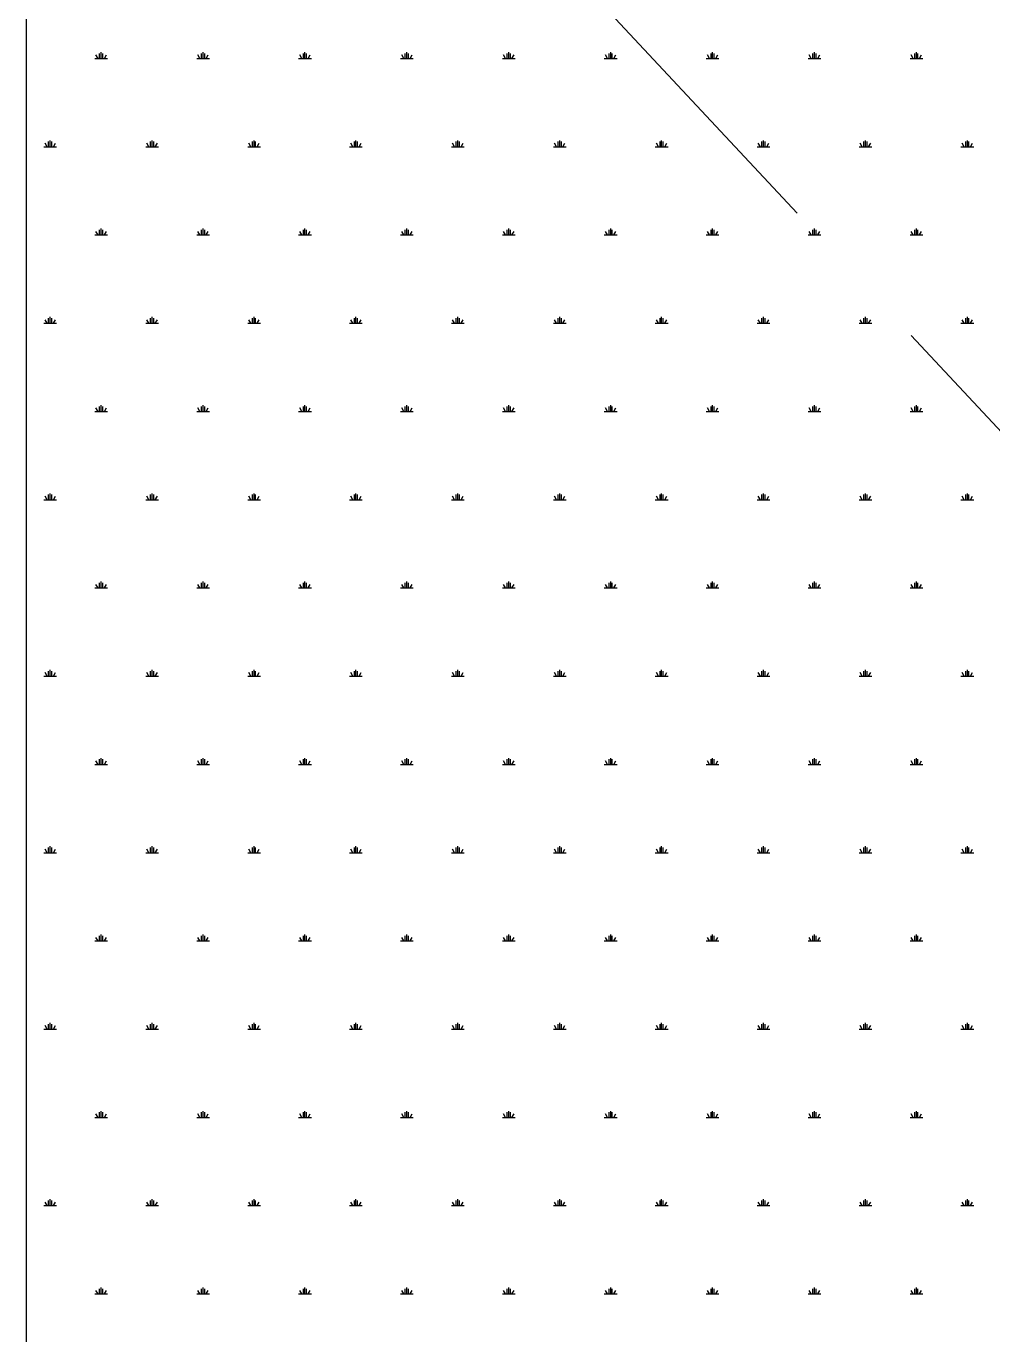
# Model space of a CAD drawing. Header units: millimetres. Extents: x 2999.9 to 3041.9, y 869.6 to 906.3.
# Drawn here: x 3003.819 to 3004.542, y 896.542 to 897.521 of the extents above; entities that cross this region are included whole.
import ezdxf

# ---------------------------------------------------------------- set-up
doc = ezdxf.new("R2010")
doc.units = ezdxf.units.MM
doc.linetypes.add('HIDDEN', pattern=[0.375, 0.25, -0.125])

msp = doc.modelspace()

# ---------------------------------------------------------------- linework, layer by layer
msp.add_line((3003.81921, 897.83752), (3003.81921, 894.83817))
at = {"color": 253, "linetype": 'HIDDEN', "lineweight": 0}
msp.add_line((3003.96921, 897.83752), (3006.76921, 894.83817), dxfattribs=at)
at = {"color": 76, "linetype": 'Continuous'}
for p, q in [((3003.87412, 897.49642), (3003.87412, 897.50023)), ((3003.87531, 897.49642), (3003.87531, 897.50119)), ((3003.8765, 897.49642), (3003.8765, 897.50023)), ((3003.95032, 897.49642), (3003.95032, 897.50023)), ((3003.95151, 897.49642), (3003.95151, 897.50119)), ((3003.9527, 897.49642), (3003.9527, 897.50023)), ((3004.02652, 897.49642), (3004.02652, 897.50023)), ((3004.02771, 897.49642), (3004.02771, 897.50119)), ((3004.0289, 897.49642), (3004.0289, 897.50023)), ((3004.10272, 897.49642), (3004.10272, 897.50023)), ((3004.10391, 897.49642), (3004.10391, 897.50119)), ((3004.1051, 897.49642), (3004.1051, 897.50023)), ((3004.17892, 897.49642), (3004.17892, 897.50023)), ((3004.18011, 897.49642), (3004.18011, 897.50119)), ((3004.1813, 897.49642), (3004.1813, 897.50023)), ((3004.25512, 897.49642), (3004.25512, 897.50023)), ((3004.25631, 897.49642), (3004.25631, 897.50119)), ((3004.2575, 897.49642), (3004.2575, 897.50023)), ((3004.33132, 897.49642), (3004.33132, 897.50023)), ((3004.33251, 897.49642), (3004.33251, 897.50119)), ((3004.3337, 897.49642), (3004.3337, 897.50023)), ((3004.40752, 897.49642), (3004.40752, 897.50023)), ((3004.40871, 897.49642), (3004.40871, 897.50119)), ((3004.4099, 897.49642), (3004.4099, 897.50023)), ((3004.48372, 897.49642), (3004.48372, 897.50023)), ((3004.48491, 897.49642), (3004.48491, 897.50119)), ((3004.4861, 897.49642), (3004.4861, 897.50023)), ((3003.87055, 897.49642), (3003.88007, 897.49642)), ((3003.87293, 897.49642), (3003.8714, 897.49906)), ((3003.87769, 897.49643), (3003.87922, 897.49907)), ((3003.94675, 897.49642), (3003.95627, 897.49642)), ((3003.94913, 897.49642), (3003.9476, 897.49906)), ((3003.95389, 897.49643), (3003.95542, 897.49907)), ((3004.02295, 897.49642), (3004.03247, 897.49642)), ((3004.02533, 897.49642), (3004.0238, 897.49906)), ((3004.03009, 897.49643), (3004.03162, 897.49907)), ((3004.09915, 897.49642), (3004.10867, 897.49642)), ((3004.10153, 897.49642), (3004.1, 897.49906)), ((3004.10629, 897.49643), (3004.10782, 897.49907)), ((3004.17535, 897.49642), (3004.18487, 897.49642)), ((3004.17773, 897.49642), (3004.1762, 897.49906)), ((3004.18249, 897.49643), (3004.18402, 897.49907)), ((3004.25155, 897.49642), (3004.26107, 897.49642)), ((3004.25393, 897.49642), (3004.2524, 897.49906)), ((3004.25869, 897.49643), (3004.26022, 897.49907)), ((3004.32775, 897.49642), (3004.33727, 897.49642)), ((3004.33013, 897.49642), (3004.3286, 897.49906)), ((3004.33489, 897.49643), (3004.33642, 897.49907)), ((3004.40395, 897.49642), (3004.41347, 897.49642)), ((3004.40633, 897.49642), (3004.4048, 897.49906)), ((3004.41109, 897.49643), (3004.41262, 897.49907)), ((3004.48015, 897.49642), (3004.48967, 897.49642)), ((3004.48253, 897.49642), (3004.481, 897.49906)), ((3004.48729, 897.49643), (3004.48882, 897.49907)), ((3003.83483, 897.43043), (3003.8333, 897.43307)), ((3003.83602, 897.43043), (3003.83602, 897.43424)), ((3003.83721, 897.43043), (3003.83721, 897.4352)), ((3003.8384, 897.43043), (3003.8384, 897.43424)), ((3003.83959, 897.43043), (3003.84112, 897.43307)), ((3003.91103, 897.43043), (3003.9095, 897.43307)), ((3003.91222, 897.43043), (3003.91222, 897.43424)), ((3003.91341, 897.43043), (3003.91341, 897.4352)), ((3003.9146, 897.43043), (3003.9146, 897.43424)), ((3003.91579, 897.43043), (3003.91732, 897.43307)), ((3003.98723, 897.43043), (3003.9857, 897.43307)), ((3003.98842, 897.43043), (3003.98842, 897.43424)), ((3003.98961, 897.43043), (3003.98961, 897.4352)), ((3003.9908, 897.43043), (3003.9908, 897.43424)), ((3003.99199, 897.43043), (3003.99352, 897.43307)), ((3004.06343, 897.43043), (3004.0619, 897.43307)), ((3004.06462, 897.43043), (3004.06462, 897.43424)), ((3004.06581, 897.43043), (3004.06581, 897.4352)), ((3004.067, 897.43043), (3004.067, 897.43424)), ((3004.06819, 897.43043), (3004.06972, 897.43307)), ((3004.13963, 897.43043), (3004.1381, 897.43307)), ((3004.14082, 897.43043), (3004.14082, 897.43424)), ((3004.14201, 897.43043), (3004.14201, 897.4352)), ((3004.1432, 897.43043), (3004.1432, 897.43424)), ((3004.14439, 897.43043), (3004.14592, 897.43307)), ((3004.21583, 897.43043), (3004.2143, 897.43307)), ((3004.21702, 897.43043), (3004.21702, 897.43424)), ((3004.21821, 897.43043), (3004.21821, 897.4352)), ((3004.2194, 897.43043), (3004.2194, 897.43424)), ((3004.22059, 897.43043), (3004.22212, 897.43307)), ((3004.29203, 897.43043), (3004.2905, 897.43307)), ((3004.29322, 897.43043), (3004.29322, 897.43424)), ((3004.29441, 897.43043), (3004.29441, 897.4352)), ((3004.2956, 897.43043), (3004.2956, 897.43424)), ((3004.29679, 897.43043), (3004.29832, 897.43307)), ((3004.36823, 897.43043), (3004.3667, 897.43307)), ((3004.36942, 897.43043), (3004.36942, 897.43424)), ((3004.37061, 897.43043), (3004.37061, 897.4352)), ((3004.3718, 897.43043), (3004.3718, 897.43424)), ((3004.37299, 897.43043), (3004.37452, 897.43307)), ((3004.44443, 897.43043), (3004.4429, 897.43307)), ((3004.44562, 897.43043), (3004.44562, 897.43424)), ((3004.44681, 897.43043), (3004.44681, 897.4352)), ((3004.448, 897.43043), (3004.448, 897.43424)), ((3004.44919, 897.43043), (3004.45072, 897.43307)), ((3004.52063, 897.43043), (3004.5191, 897.43307)), ((3004.52182, 897.43043), (3004.52182, 897.43424)), ((3004.52301, 897.43043), (3004.52301, 897.4352)), ((3004.5242, 897.43043), (3004.5242, 897.43424)), ((3004.52539, 897.43043), (3004.52692, 897.43307)), ((3003.83245, 897.43043), (3003.84197, 897.43043)), ((3003.90865, 897.43043), (3003.91817, 897.43043)), ((3003.98485, 897.43043), (3003.99437, 897.43043)), ((3004.06105, 897.43043), (3004.07057, 897.43043)), ((3004.13725, 897.43043), (3004.14677, 897.43043)), ((3004.21345, 897.43043), (3004.22297, 897.43043)), ((3004.28965, 897.43043), (3004.29917, 897.43043)), ((3004.36585, 897.43043), (3004.37537, 897.43043)), ((3004.44205, 897.43043), (3004.45157, 897.43043)), ((3004.51825, 897.43043), (3004.52777, 897.43043)), ((3003.87055, 897.36444), (3003.88007, 897.36444)), ((3003.87293, 897.36444), (3003.8714, 897.36708)), ((3003.87412, 897.36444), (3003.87412, 897.36825)), ((3003.87531, 897.36444), (3003.87531, 897.3692)), ((3003.8765, 897.36444), (3003.8765, 897.36825)), ((3003.87769, 897.36444), (3003.87922, 897.36708)), ((3003.94675, 897.36444), (3003.95627, 897.36444)), ((3003.94913, 897.36444), (3003.9476, 897.36708)), ((3003.95032, 897.36444), (3003.95032, 897.36825)), ((3003.95151, 897.36444), (3003.95151, 897.3692)), ((3003.9527, 897.36444), (3003.9527, 897.36825)), ((3003.95389, 897.36444), (3003.95542, 897.36708)), ((3004.02295, 897.36444), (3004.03247, 897.36444)), ((3004.02533, 897.36444), (3004.0238, 897.36708)), ((3004.02652, 897.36444), (3004.02652, 897.36825)), ((3004.02771, 897.36444), (3004.02771, 897.3692)), ((3004.0289, 897.36444), (3004.0289, 897.36825)), ((3004.03009, 897.36444), (3004.03162, 897.36708)), ((3004.09915, 897.36444), (3004.10867, 897.36444)), ((3004.10153, 897.36444), (3004.1, 897.36708)), ((3004.10272, 897.36444), (3004.10272, 897.36825)), ((3004.10391, 897.36444), (3004.10391, 897.3692)), ((3004.1051, 897.36444), (3004.1051, 897.36825)), ((3004.10629, 897.36444), (3004.10782, 897.36708)), ((3004.17535, 897.36444), (3004.18487, 897.36444)), ((3004.17773, 897.36444), (3004.1762, 897.36708)), ((3004.17892, 897.36444), (3004.17892, 897.36825)), ((3004.18011, 897.36444), (3004.18011, 897.3692)), ((3004.1813, 897.36444), (3004.1813, 897.36825)), ((3004.18249, 897.36444), (3004.18402, 897.36708)), ((3004.25155, 897.36444), (3004.26107, 897.36444)), ((3004.25393, 897.36444), (3004.2524, 897.36708)), ((3004.25512, 897.36444), (3004.25512, 897.36825)), ((3004.25631, 897.36444), (3004.25631, 897.3692)), ((3004.2575, 897.36444), (3004.2575, 897.36825)), ((3004.25869, 897.36444), (3004.26022, 897.36708)), ((3004.32775, 897.36444), (3004.33727, 897.36444)), ((3004.33013, 897.36444), (3004.3286, 897.36708)), ((3004.33132, 897.36444), (3004.33132, 897.36825)), ((3004.33251, 897.36444), (3004.33251, 897.3692)), ((3004.3337, 897.36444), (3004.3337, 897.36825)), ((3004.33489, 897.36444), (3004.33642, 897.36708)), ((3004.40395, 897.36444), (3004.41085, 897.36444)), ((3004.40633, 897.36444), (3004.4048, 897.36708)), ((3004.40752, 897.36801), (3004.40752, 897.36825)), ((3004.40752, 897.36444), (3004.40752, 897.36801)), ((3004.40871, 897.36673), (3004.40871, 897.3692)), ((3004.40871, 897.36444), (3004.40871, 897.36673)), ((3004.4099, 897.36546), (3004.4099, 897.36825)), ((3004.4099, 897.36444), (3004.4099, 897.36546)), ((3004.41085, 897.36444), (3004.41347, 897.36444)), ((3004.41109, 897.36444), (3004.41262, 897.36708)), ((3004.48015, 897.36444), (3004.48967, 897.36444)), ((3004.48253, 897.36444), (3004.481, 897.36708)), ((3004.48372, 897.36444), (3004.48372, 897.36825)), ((3004.48491, 897.36444), (3004.48491, 897.3692)), ((3004.4861, 897.36444), (3004.4861, 897.36825)), ((3004.48729, 897.36444), (3004.48882, 897.36708)), ((3003.83245, 897.29845), (3003.84197, 897.29845)), ((3003.83483, 897.29845), (3003.8333, 897.30109)), ((3003.83602, 897.29845), (3003.83602, 897.30226)), ((3003.83721, 897.29845), (3003.83721, 897.30321)), ((3003.8384, 897.29845), (3003.8384, 897.30226)), ((3003.83959, 897.29845), (3003.84112, 897.30109)), ((3003.90865, 897.29845), (3003.91817, 897.29845)), ((3003.91103, 897.29845), (3003.9095, 897.30109)), ((3003.91222, 897.29845), (3003.91222, 897.30226)), ((3003.91341, 897.29845), (3003.91341, 897.30321)), ((3003.9146, 897.29845), (3003.9146, 897.30226)), ((3003.91579, 897.29845), (3003.91732, 897.30109)), ((3003.98485, 897.29845), (3003.99437, 897.29845)), ((3003.98723, 897.29845), (3003.9857, 897.30109)), ((3003.98842, 897.29845), (3003.98842, 897.30226)), ((3003.98961, 897.29845), (3003.98961, 897.30321)), ((3003.9908, 897.29845), (3003.9908, 897.30226)), ((3003.99199, 897.29845), (3003.99352, 897.30109)), ((3004.06105, 897.29845), (3004.07057, 897.29845)), ((3004.06343, 897.29845), (3004.0619, 897.30109)), ((3004.06462, 897.29845), (3004.06462, 897.30226)), ((3004.06581, 897.29845), (3004.06581, 897.30321)), ((3004.067, 897.29845), (3004.067, 897.30226)), ((3004.06819, 897.29845), (3004.06972, 897.30109)), ((3004.13725, 897.29845), (3004.14677, 897.29845)), ((3004.13963, 897.29845), (3004.1381, 897.30109)), ((3004.14082, 897.29845), (3004.14082, 897.30226)), ((3004.14201, 897.29845), (3004.14201, 897.30321)), ((3004.1432, 897.29845), (3004.1432, 897.30226)), ((3004.14439, 897.29845), (3004.14592, 897.30109)), ((3004.21345, 897.29845), (3004.22297, 897.29845)), ((3004.21583, 897.29845), (3004.2143, 897.30109)), ((3004.21702, 897.29845), (3004.21702, 897.30226)), ((3004.21821, 897.29845), (3004.21821, 897.30321)), ((3004.2194, 897.29845), (3004.2194, 897.30226)), ((3004.22059, 897.29845), (3004.22212, 897.30109)), ((3004.28965, 897.29845), (3004.29917, 897.29845)), ((3004.29203, 897.29845), (3004.2905, 897.30109)), ((3004.29322, 897.29845), (3004.29322, 897.30226)), ((3004.29441, 897.29845), (3004.29441, 897.30321)), ((3004.2956, 897.29845), (3004.2956, 897.30226)), ((3004.29679, 897.29845), (3004.29832, 897.30109)), ((3004.36585, 897.29845), (3004.37537, 897.29845)), ((3004.36823, 897.29845), (3004.3667, 897.30109)), ((3004.36942, 897.29845), (3004.36942, 897.30226)), ((3004.37061, 897.29845), (3004.37061, 897.30321)), ((3004.3718, 897.29845), (3004.3718, 897.30226)), ((3004.37299, 897.29845), (3004.37452, 897.30109)), ((3004.44205, 897.29845), (3004.45157, 897.29845)), ((3004.44443, 897.29845), (3004.4429, 897.30109)), ((3004.44562, 897.29845), (3004.44562, 897.30226)), ((3004.44681, 897.29845), (3004.44681, 897.30321)), ((3004.448, 897.29845), (3004.448, 897.30226)), ((3004.44919, 897.29845), (3004.45072, 897.30109)), ((3004.51825, 897.29845), (3004.52777, 897.29845)), ((3004.52063, 897.29845), (3004.5191, 897.30109)), ((3004.52182, 897.29845), (3004.52182, 897.30226)), ((3004.52301, 897.29845), (3004.52301, 897.30321)), ((3004.5242, 897.29845), (3004.5242, 897.30226)), ((3004.52539, 897.29845), (3004.52692, 897.30109)), ((3003.87412, 897.23246), (3003.87412, 897.23627)), ((3003.87531, 897.23246), (3003.87531, 897.23722)), ((3003.8765, 897.23246), (3003.8765, 897.23627)), ((3003.95032, 897.23246), (3003.95032, 897.23627)), ((3003.95151, 897.23246), (3003.95151, 897.23722)), ((3003.9527, 897.23246), (3003.9527, 897.23627)), ((3004.02652, 897.23246), (3004.02652, 897.23627)), ((3004.02771, 897.23246), (3004.02771, 897.23722)), ((3004.0289, 897.23246), (3004.0289, 897.23627)), ((3004.10272, 897.23246), (3004.10272, 897.23627)), ((3004.10391, 897.23246), (3004.10391, 897.23722)), ((3004.1051, 897.23246), (3004.1051, 897.23627)), ((3004.17892, 897.23246), (3004.17892, 897.23627)), ((3004.18011, 897.23246), (3004.18011, 897.23722)), ((3004.1813, 897.23246), (3004.1813, 897.23627)), ((3004.25512, 897.23246), (3004.25512, 897.23627)), ((3004.25631, 897.23246), (3004.25631, 897.23722)), ((3004.2575, 897.23246), (3004.2575, 897.23627)), ((3004.33132, 897.23246), (3004.33132, 897.23627)), ((3004.33251, 897.23246), (3004.33251, 897.23722)), ((3004.3337, 897.23246), (3004.3337, 897.23627)), ((3004.40752, 897.23246), (3004.40752, 897.23627)), ((3004.40871, 897.23246), (3004.40871, 897.23722)), ((3004.4099, 897.23246), (3004.4099, 897.23627)), ((3004.48372, 897.23246), (3004.48372, 897.23627)), ((3004.48491, 897.23246), (3004.48491, 897.23722)), ((3004.4861, 897.23246), (3004.4861, 897.23627)), ((3003.87055, 897.23246), (3003.88007, 897.23246)), ((3003.87293, 897.23246), (3003.8714, 897.2351)), ((3003.87769, 897.23246), (3003.87922, 897.2351)), ((3003.94675, 897.23246), (3003.95627, 897.23246)), ((3003.94913, 897.23246), (3003.9476, 897.2351)), ((3003.95389, 897.23246), (3003.95542, 897.2351)), ((3004.02295, 897.23246), (3004.03247, 897.23246)), ((3004.02533, 897.23246), (3004.0238, 897.2351)), ((3004.03009, 897.23246), (3004.03162, 897.2351)), ((3004.09915, 897.23246), (3004.10867, 897.23246)), ((3004.10153, 897.23246), (3004.1, 897.2351)), ((3004.10629, 897.23246), (3004.10782, 897.2351)), ((3004.17535, 897.23246), (3004.18487, 897.23246)), ((3004.17773, 897.23246), (3004.1762, 897.2351)), ((3004.18249, 897.23246), (3004.18402, 897.2351)), ((3004.25155, 897.23246), (3004.26107, 897.23246)), ((3004.25393, 897.23246), (3004.2524, 897.2351)), ((3004.25869, 897.23246), (3004.26022, 897.2351)), ((3004.32775, 897.23246), (3004.33727, 897.23246)), ((3004.33013, 897.23246), (3004.3286, 897.2351)), ((3004.33489, 897.23246), (3004.33642, 897.2351)), ((3004.40395, 897.23246), (3004.41347, 897.23246)), ((3004.40633, 897.23246), (3004.4048, 897.2351)), ((3004.41109, 897.23246), (3004.41262, 897.2351)), ((3004.48015, 897.23246), (3004.48967, 897.23246)), ((3004.48253, 897.23246), (3004.481, 897.2351)), ((3004.48729, 897.23246), (3004.48882, 897.2351)), ((3003.83483, 897.16647), (3003.8333, 897.16911)), ((3003.83602, 897.16647), (3003.83602, 897.17028)), ((3003.83721, 897.16647), (3003.83721, 897.17123)), ((3003.8384, 897.16647), (3003.8384, 897.17028)), ((3003.83959, 897.16647), (3003.84112, 897.16911)), ((3003.91103, 897.16647), (3003.9095, 897.16911)), ((3003.91222, 897.16647), (3003.91222, 897.17028)), ((3003.91341, 897.16647), (3003.91341, 897.17123)), ((3003.9146, 897.16647), (3003.9146, 897.17028)), ((3003.91579, 897.16647), (3003.91732, 897.16911)), ((3003.98723, 897.16647), (3003.9857, 897.16911)), ((3003.98842, 897.16647), (3003.98842, 897.17028)), ((3003.98961, 897.16647), (3003.98961, 897.17123)), ((3003.9908, 897.16647), (3003.9908, 897.17028)), ((3003.99199, 897.16647), (3003.99352, 897.16911)), ((3004.06343, 897.16647), (3004.0619, 897.16911)), ((3004.06462, 897.16647), (3004.06462, 897.17028)), ((3004.06581, 897.16647), (3004.06581, 897.17123)), ((3004.067, 897.16647), (3004.067, 897.17028)), ((3004.06819, 897.16647), (3004.06972, 897.16911)), ((3004.13963, 897.16647), (3004.1381, 897.16911)), ((3004.14082, 897.16647), (3004.14082, 897.17028)), ((3004.14201, 897.16647), (3004.14201, 897.17123)), ((3004.1432, 897.16647), (3004.1432, 897.17028)), ((3004.14439, 897.16647), (3004.14592, 897.16911)), ((3004.21583, 897.16647), (3004.2143, 897.16911)), ((3004.21702, 897.16647), (3004.21702, 897.17028)), ((3004.21821, 897.16647), (3004.21821, 897.17123)), ((3004.2194, 897.16647), (3004.2194, 897.17028)), ((3004.22059, 897.16647), (3004.22212, 897.16911)), ((3004.29203, 897.16647), (3004.2905, 897.16911)), ((3004.29322, 897.16647), (3004.29322, 897.17028)), ((3004.29441, 897.16647), (3004.29441, 897.17123)), ((3004.2956, 897.16647), (3004.2956, 897.17028)), ((3004.29679, 897.16647), (3004.29832, 897.16911)), ((3004.36823, 897.16647), (3004.3667, 897.16911)), ((3004.36942, 897.16647), (3004.36942, 897.17028)), ((3004.37061, 897.16647), (3004.37061, 897.17123)), ((3004.3718, 897.16647), (3004.3718, 897.17028)), ((3004.37299, 897.16647), (3004.37452, 897.16911)), ((3004.44443, 897.16647), (3004.4429, 897.16911)), ((3004.44562, 897.16647), (3004.44562, 897.17028)), ((3004.44681, 897.16647), (3004.44681, 897.17123)), ((3004.448, 897.16647), (3004.448, 897.17028)), ((3004.44919, 897.16647), (3004.45072, 897.16911)), ((3004.52063, 897.16647), (3004.5191, 897.16911)), ((3004.52182, 897.16647), (3004.52182, 897.17028)), ((3004.52301, 897.16647), (3004.52301, 897.17123)), ((3004.5242, 897.16647), (3004.5242, 897.17028)), ((3004.52539, 897.16647), (3004.52692, 897.16911)), ((3003.83245, 897.16647), (3003.84197, 897.16647)), ((3003.90865, 897.16647), (3003.91817, 897.16647)), ((3003.98485, 897.16647), (3003.99437, 897.16647)), ((3004.06105, 897.16647), (3004.07057, 897.16647)), ((3004.13725, 897.16647), (3004.14677, 897.16647)), ((3004.21345, 897.16647), (3004.22297, 897.16647)), ((3004.28965, 897.16647), (3004.29917, 897.16647)), ((3004.36585, 897.16647), (3004.37537, 897.16647)), ((3004.44205, 897.16647), (3004.45157, 897.16647)), ((3004.51825, 897.16647), (3004.52777, 897.16647)), ((3003.87055, 897.10048), (3003.88007, 897.10048)), ((3003.87293, 897.10048), (3003.8714, 897.10312)), ((3003.87412, 897.10048), (3003.87412, 897.10429)), ((3003.87531, 897.10048), (3003.87531, 897.10524)), ((3003.8765, 897.10048), (3003.8765, 897.10429)), ((3003.87769, 897.10048), (3003.87922, 897.10312)), ((3003.94675, 897.10048), (3003.95627, 897.10048)), ((3003.94913, 897.10048), (3003.9476, 897.10312)), ((3003.95032, 897.10048), (3003.95032, 897.10429)), ((3003.95151, 897.10048), (3003.95151, 897.10524)), ((3003.9527, 897.10048), (3003.9527, 897.10429)), ((3003.95389, 897.10048), (3003.95542, 897.10312)), ((3004.02295, 897.10048), (3004.03247, 897.10048)), ((3004.02533, 897.10048), (3004.0238, 897.10312)), ((3004.02652, 897.10048), (3004.02652, 897.10429)), ((3004.02771, 897.10048), (3004.02771, 897.10524)), ((3004.0289, 897.10048), (3004.0289, 897.10429)), ((3004.03009, 897.10048), (3004.03162, 897.10312)), ((3004.09915, 897.10048), (3004.10867, 897.10048)), ((3004.10153, 897.10048), (3004.1, 897.10312)), ((3004.10272, 897.10048), (3004.10272, 897.10429)), ((3004.10391, 897.10048), (3004.10391, 897.10524)), ((3004.1051, 897.10048), (3004.1051, 897.10429)), ((3004.10629, 897.10048), (3004.10782, 897.10312)), ((3004.17535, 897.10048), (3004.18487, 897.10048)), ((3004.17773, 897.10048), (3004.1762, 897.10312)), ((3004.17892, 897.10048), (3004.17892, 897.10429)), ((3004.18011, 897.10048), (3004.18011, 897.10524)), ((3004.1813, 897.10048), (3004.1813, 897.10429)), ((3004.18249, 897.10048), (3004.18402, 897.10312)), ((3004.25155, 897.10048), (3004.26107, 897.10048)), ((3004.25393, 897.10048), (3004.2524, 897.10312)), ((3004.25512, 897.10048), (3004.25512, 897.10429)), ((3004.25631, 897.10048), (3004.25631, 897.10524)), ((3004.2575, 897.10048), (3004.2575, 897.10429)), ((3004.25869, 897.10048), (3004.26022, 897.10312)), ((3004.32775, 897.10048), (3004.33727, 897.10048)), ((3004.33013, 897.10048), (3004.3286, 897.10312)), ((3004.33132, 897.10048), (3004.33132, 897.10429)), ((3004.33251, 897.10048), (3004.33251, 897.10524)), ((3004.3337, 897.10048), (3004.3337, 897.10429)), ((3004.33489, 897.10048), (3004.33642, 897.10312)), ((3004.40395, 897.10048), (3004.41347, 897.10048)), ((3004.40633, 897.10048), (3004.4048, 897.10312)), ((3004.40752, 897.10048), (3004.40752, 897.10429)), ((3004.40871, 897.10048), (3004.40871, 897.10524)), ((3004.4099, 897.10048), (3004.4099, 897.10429)), ((3004.41109, 897.10048), (3004.41262, 897.10312)), ((3004.48015, 897.10048), (3004.48967, 897.10048)), ((3004.48253, 897.10048), (3004.481, 897.10312)), ((3004.48372, 897.10048), (3004.48372, 897.10429)), ((3004.48491, 897.10048), (3004.48491, 897.10524)), ((3004.4861, 897.10048), (3004.4861, 897.10429)), ((3004.48729, 897.10048), (3004.48882, 897.10312)), ((3003.83245, 897.03449), (3003.84197, 897.03449)), ((3003.83483, 897.03449), (3003.8333, 897.03713)), ((3003.83602, 897.03449), (3003.83602, 897.0383)), ((3003.83721, 897.03449), (3003.83721, 897.03925)), ((3003.8384, 897.03449), (3003.8384, 897.0383)), ((3003.83959, 897.03449), (3003.84112, 897.03713)), ((3003.90865, 897.03449), (3003.91817, 897.03449)), ((3003.91103, 897.03449), (3003.9095, 897.03713)), ((3003.91222, 897.03449), (3003.91222, 897.0383)), ((3003.91341, 897.03449), (3003.91341, 897.03925)), ((3003.9146, 897.03449), (3003.9146, 897.0383)), ((3003.91579, 897.03449), (3003.91732, 897.03713)), ((3003.98485, 897.03449), (3003.99437, 897.03449)), ((3003.98723, 897.03449), (3003.9857, 897.03713)), ((3003.98842, 897.03449), (3003.98842, 897.0383)), ((3003.98961, 897.03449), (3003.98961, 897.03925)), ((3003.9908, 897.03449), (3003.9908, 897.0383)), ((3003.99199, 897.03449), (3003.99352, 897.03713)), ((3004.06105, 897.03449), (3004.07057, 897.03449)), ((3004.06343, 897.03449), (3004.0619, 897.03713)), ((3004.06462, 897.03449), (3004.06462, 897.0383)), ((3004.06581, 897.03449), (3004.06581, 897.03925)), ((3004.067, 897.03449), (3004.067, 897.0383)), ((3004.06819, 897.03449), (3004.06972, 897.03713)), ((3004.13725, 897.03449), (3004.14677, 897.03449)), ((3004.13963, 897.03449), (3004.1381, 897.03713)), ((3004.14082, 897.03449), (3004.14082, 897.0383)), ((3004.14201, 897.03449), (3004.14201, 897.03925)), ((3004.1432, 897.03449), (3004.1432, 897.0383)), ((3004.14439, 897.03449), (3004.14592, 897.03713)), ((3004.21345, 897.03449), (3004.22297, 897.03449)), ((3004.21583, 897.03449), (3004.2143, 897.03713)), ((3004.21702, 897.03449), (3004.21702, 897.0383)), ((3004.21821, 897.03449), (3004.21821, 897.03925)), ((3004.2194, 897.03449), (3004.2194, 897.0383)), ((3004.22059, 897.03449), (3004.22212, 897.03713)), ((3004.28965, 897.03449), (3004.29917, 897.03449)), ((3004.29203, 897.03449), (3004.2905, 897.03713)), ((3004.29322, 897.03449), (3004.29322, 897.0383)), ((3004.29441, 897.03449), (3004.29441, 897.03925)), ((3004.2956, 897.03449), (3004.2956, 897.0383)), ((3004.29679, 897.03449), (3004.29832, 897.03713)), ((3004.36585, 897.03449), (3004.37537, 897.03449)), ((3004.36823, 897.03449), (3004.3667, 897.03713)), ((3004.36942, 897.03449), (3004.36942, 897.0383)), ((3004.37061, 897.03449), (3004.37061, 897.03925)), ((3004.3718, 897.03449), (3004.3718, 897.0383)), ((3004.37299, 897.03449), (3004.37452, 897.03713)), ((3004.44205, 897.03449), (3004.45157, 897.03449)), ((3004.44443, 897.03449), (3004.4429, 897.03713)), ((3004.44562, 897.03449), (3004.44562, 897.0383)), ((3004.44681, 897.03449), (3004.44681, 897.03925)), ((3004.448, 897.03449), (3004.448, 897.0383)), ((3004.44919, 897.03449), (3004.45072, 897.03713)), ((3004.51825, 897.03449), (3004.52777, 897.03449)), ((3004.52063, 897.03449), (3004.5191, 897.03713)), ((3004.52182, 897.03449), (3004.52182, 897.0383)), ((3004.52301, 897.03449), (3004.52301, 897.03925)), ((3004.5242, 897.03449), (3004.5242, 897.0383)), ((3004.52539, 897.03449), (3004.52692, 897.03713)), ((3003.87293, 896.9685), (3003.8714, 896.97113)), ((3003.87412, 896.9685), (3003.87412, 896.97231)), ((3003.87531, 896.9685), (3003.87531, 896.97326)), ((3003.8765, 896.9685), (3003.8765, 896.97231)), ((3003.87769, 896.9685), (3003.87922, 896.97114)), ((3003.94913, 896.9685), (3003.9476, 896.97113)), ((3003.95032, 896.9685), (3003.95032, 896.97231)), ((3003.95151, 896.9685), (3003.95151, 896.97326)), ((3003.9527, 896.9685), (3003.9527, 896.97231)), ((3003.95389, 896.9685), (3003.95542, 896.97114)), ((3004.02533, 896.9685), (3004.0238, 896.97113)), ((3004.02652, 896.9685), (3004.02652, 896.97231)), ((3004.02771, 896.9685), (3004.02771, 896.97326)), ((3004.0289, 896.9685), (3004.0289, 896.97231)), ((3004.03009, 896.9685), (3004.03162, 896.97114)), ((3004.10153, 896.9685), (3004.1, 896.97113)), ((3004.10272, 896.9685), (3004.10272, 896.97231)), ((3004.10391, 896.9685), (3004.10391, 896.97326)), ((3004.1051, 896.9685), (3004.1051, 896.97231)), ((3004.10629, 896.9685), (3004.10782, 896.97114)), ((3004.17773, 896.9685), (3004.1762, 896.97113)), ((3004.17892, 896.9685), (3004.17892, 896.97231)), ((3004.18011, 896.9685), (3004.18011, 896.97326)), ((3004.1813, 896.9685), (3004.1813, 896.97231)), ((3004.18249, 896.9685), (3004.18402, 896.97114)), ((3004.25393, 896.9685), (3004.2524, 896.97113)), ((3004.25512, 896.9685), (3004.25512, 896.97231)), ((3004.25631, 896.9685), (3004.25631, 896.97326)), ((3004.2575, 896.9685), (3004.2575, 896.97231)), ((3004.25869, 896.9685), (3004.26022, 896.97114)), ((3004.33013, 896.9685), (3004.3286, 896.97113)), ((3004.33132, 896.9685), (3004.33132, 896.97231)), ((3004.33251, 896.9685), (3004.33251, 896.97326)), ((3004.3337, 896.9685), (3004.3337, 896.97231)), ((3004.33489, 896.9685), (3004.33642, 896.97114)), ((3004.40633, 896.9685), (3004.4048, 896.97113)), ((3004.40752, 896.9685), (3004.40752, 896.97231)), ((3004.40871, 896.9685), (3004.40871, 896.97326)), ((3004.4099, 896.9685), (3004.4099, 896.97231)), ((3004.41109, 896.9685), (3004.41262, 896.97114)), ((3004.48253, 896.9685), (3004.481, 896.97113)), ((3004.48372, 896.9685), (3004.48372, 896.97231)), ((3004.48491, 896.9685), (3004.48491, 896.97326)), ((3004.4861, 896.9685), (3004.4861, 896.97231)), ((3004.48729, 896.9685), (3004.48882, 896.97114)), ((3003.87055, 896.9685), (3003.88007, 896.9685)), ((3003.94675, 896.9685), (3003.95627, 896.9685)), ((3004.02295, 896.9685), (3004.03247, 896.9685)), ((3004.09915, 896.9685), (3004.10867, 896.9685)), ((3004.17535, 896.9685), (3004.18487, 896.9685)), ((3004.25155, 896.9685), (3004.26107, 896.9685)), ((3004.32775, 896.9685), (3004.33727, 896.9685)), ((3004.40395, 896.9685), (3004.41347, 896.9685)), ((3004.48015, 896.9685), (3004.48967, 896.9685)), ((3003.83483, 896.9025), (3003.8333, 896.90514)), ((3003.83602, 896.9025), (3003.83602, 896.90631)), ((3003.83721, 896.9025), (3003.83721, 896.90727)), ((3003.8384, 896.9025), (3003.8384, 896.90631)), ((3003.83959, 896.90251), (3003.84112, 896.90515)), ((3003.91103, 896.9025), (3003.9095, 896.90514)), ((3003.91222, 896.9025), (3003.91222, 896.90631)), ((3003.91341, 896.9025), (3003.91341, 896.90727)), ((3003.9146, 896.9025), (3003.9146, 896.90631)), ((3003.91579, 896.90251), (3003.91732, 896.90515)), ((3003.98723, 896.9025), (3003.9857, 896.90514)), ((3003.98842, 896.9025), (3003.98842, 896.90631)), ((3003.98961, 896.9025), (3003.98961, 896.90727)), ((3003.9908, 896.9025), (3003.9908, 896.90631)), ((3003.99199, 896.90251), (3003.99352, 896.90515)), ((3004.06343, 896.9025), (3004.0619, 896.90514)), ((3004.06462, 896.9025), (3004.06462, 896.90631)), ((3004.06581, 896.9025), (3004.06581, 896.90727)), ((3004.067, 896.9025), (3004.067, 896.90631)), ((3004.06819, 896.90251), (3004.06972, 896.90515)), ((3004.13963, 896.9025), (3004.1381, 896.90514)), ((3004.14082, 896.9025), (3004.14082, 896.90631)), ((3004.14201, 896.9025), (3004.14201, 896.90727)), ((3004.1432, 896.9025), (3004.1432, 896.90631)), ((3004.14439, 896.90251), (3004.14592, 896.90515)), ((3004.21583, 896.9025), (3004.2143, 896.90514)), ((3004.21702, 896.9025), (3004.21702, 896.90631)), ((3004.21821, 896.9025), (3004.21821, 896.90727)), ((3004.2194, 896.9025), (3004.2194, 896.90631)), ((3004.22059, 896.90251), (3004.22212, 896.90515)), ((3004.29203, 896.9025), (3004.2905, 896.90514)), ((3004.29322, 896.9025), (3004.29322, 896.90631)), ((3004.29441, 896.9025), (3004.29441, 896.90727)), ((3004.2956, 896.9025), (3004.2956, 896.90631)), ((3004.29679, 896.90251), (3004.29832, 896.90515)), ((3004.36823, 896.9025), (3004.3667, 896.90514)), ((3004.36942, 896.9025), (3004.36942, 896.90631)), ((3004.37061, 896.9025), (3004.37061, 896.90727)), ((3004.3718, 896.9025), (3004.3718, 896.90631)), ((3004.37299, 896.90251), (3004.37452, 896.90515)), ((3004.44443, 896.9025), (3004.4429, 896.90514)), ((3004.44562, 896.9025), (3004.44562, 896.90631)), ((3004.44681, 896.9025), (3004.44681, 896.90727)), ((3004.448, 896.9025), (3004.448, 896.90631)), ((3004.44919, 896.90251), (3004.45072, 896.90515)), ((3004.52063, 896.9025), (3004.5191, 896.90514)), ((3004.52182, 896.9025), (3004.52182, 896.90631)), ((3004.52301, 896.9025), (3004.52301, 896.90727)), ((3004.5242, 896.9025), (3004.5242, 896.90631)), ((3004.52539, 896.90251), (3004.52692, 896.90515)), ((3003.83245, 896.9025), (3003.84197, 896.9025)), ((3003.90865, 896.9025), (3003.91817, 896.9025)), ((3003.98485, 896.9025), (3003.99437, 896.9025)), ((3004.06105, 896.9025), (3004.07057, 896.9025)), ((3004.13725, 896.9025), (3004.14677, 896.9025)), ((3004.21345, 896.9025), (3004.22297, 896.9025)), ((3004.28965, 896.9025), (3004.29917, 896.9025)), ((3004.36585, 896.9025), (3004.37537, 896.9025)), ((3004.44205, 896.9025), (3004.45157, 896.9025)), ((3004.51825, 896.9025), (3004.52777, 896.9025)), ((3003.87055, 896.83651), (3003.88007, 896.83651)), ((3003.87293, 896.83651), (3003.8714, 896.83915)), ((3003.87412, 896.83651), (3003.87412, 896.84032)), ((3003.87531, 896.83651), (3003.87531, 896.84128)), ((3003.8765, 896.83651), (3003.8765, 896.84032)), ((3003.87769, 896.83651), (3003.87922, 896.83915)), ((3003.94675, 896.83651), (3003.95627, 896.83651)), ((3003.94913, 896.83651), (3003.9476, 896.83915)), ((3003.95032, 896.83651), (3003.95032, 896.84032)), ((3003.95151, 896.83651), (3003.95151, 896.84128)), ((3003.9527, 896.83651), (3003.9527, 896.84032)), ((3003.95389, 896.83651), (3003.95542, 896.83915)), ((3004.02295, 896.83651), (3004.03247, 896.83651)), ((3004.02533, 896.83651), (3004.0238, 896.83915)), ((3004.02652, 896.83651), (3004.02652, 896.84032)), ((3004.02771, 896.83651), (3004.02771, 896.84128)), ((3004.0289, 896.83651), (3004.0289, 896.84032)), ((3004.03009, 896.83651), (3004.03162, 896.83915)), ((3004.09915, 896.83651), (3004.10867, 896.83651)), ((3004.10153, 896.83651), (3004.1, 896.83915)), ((3004.10272, 896.83651), (3004.10272, 896.84032)), ((3004.10391, 896.83651), (3004.10391, 896.84128)), ((3004.1051, 896.83651), (3004.1051, 896.84032)), ((3004.10629, 896.83651), (3004.10782, 896.83915)), ((3004.17535, 896.83651), (3004.18487, 896.83651)), ((3004.17773, 896.83651), (3004.1762, 896.83915)), ((3004.17892, 896.83651), (3004.17892, 896.84032)), ((3004.18011, 896.83651), (3004.18011, 896.84128)), ((3004.1813, 896.83651), (3004.1813, 896.84032)), ((3004.18249, 896.83651), (3004.18402, 896.83915)), ((3004.25155, 896.83651), (3004.26107, 896.83651)), ((3004.25393, 896.83651), (3004.2524, 896.83915)), ((3004.25512, 896.83651), (3004.25512, 896.84032)), ((3004.25631, 896.83651), (3004.25631, 896.84128)), ((3004.2575, 896.83651), (3004.2575, 896.84032)), ((3004.25869, 896.83651), (3004.26022, 896.83915)), ((3004.32775, 896.83651), (3004.33727, 896.83651)), ((3004.33013, 896.83651), (3004.3286, 896.83915)), ((3004.33132, 896.83651), (3004.33132, 896.84032)), ((3004.33251, 896.83651), (3004.33251, 896.84128)), ((3004.3337, 896.83651), (3004.3337, 896.84032)), ((3004.33489, 896.83651), (3004.33642, 896.83915)), ((3004.40395, 896.83651), (3004.41347, 896.83651)), ((3004.40633, 896.83651), (3004.4048, 896.83915)), ((3004.40752, 896.83651), (3004.40752, 896.84032)), ((3004.40871, 896.83651), (3004.40871, 896.84128)), ((3004.4099, 896.83651), (3004.4099, 896.84032)), ((3004.41109, 896.83651), (3004.41262, 896.83915)), ((3004.48015, 896.83651), (3004.48967, 896.83651)), ((3004.48253, 896.83651), (3004.481, 896.83915)), ((3004.48372, 896.83651), (3004.48372, 896.84032)), ((3004.48491, 896.83651), (3004.48491, 896.84128)), ((3004.4861, 896.83651), (3004.4861, 896.84032)), ((3004.48729, 896.83651), (3004.48882, 896.83915)), ((3003.83245, 896.77052), (3003.84197, 896.77052)), ((3003.83483, 896.77052), (3003.8333, 896.77316)), ((3003.83602, 896.77052), (3003.83602, 896.77433)), ((3003.83721, 896.77052), (3003.83721, 896.77528)), ((3003.8384, 896.77052), (3003.8384, 896.77433)), ((3003.83959, 896.77052), (3003.84112, 896.77316)), ((3003.90865, 896.77052), (3003.91817, 896.77052)), ((3003.91103, 896.77052), (3003.9095, 896.77316)), ((3003.91222, 896.77052), (3003.91222, 896.77433)), ((3003.91341, 896.77052), (3003.91341, 896.77528)), ((3003.9146, 896.77052), (3003.9146, 896.77433)), ((3003.91579, 896.77052), (3003.91732, 896.77316)), ((3003.98485, 896.77052), (3003.99437, 896.77052)), ((3003.98723, 896.77052), (3003.9857, 896.77316)), ((3003.98842, 896.77052), (3003.98842, 896.77433)), ((3003.98961, 896.77052), (3003.98961, 896.77528)), ((3003.9908, 896.77052), (3003.9908, 896.77433)), ((3003.99199, 896.77052), (3003.99352, 896.77316)), ((3004.06105, 896.77052), (3004.07057, 896.77052)), ((3004.06343, 896.77052), (3004.0619, 896.77316)), ((3004.06462, 896.77052), (3004.06462, 896.77433)), ((3004.06581, 896.77052), (3004.06581, 896.77528)), ((3004.067, 896.77052), (3004.067, 896.77433)), ((3004.06819, 896.77052), (3004.06972, 896.77316)), ((3004.13725, 896.77052), (3004.14677, 896.77052)), ((3004.13963, 896.77052), (3004.1381, 896.77316)), ((3004.14082, 896.77052), (3004.14082, 896.77433)), ((3004.14201, 896.77052), (3004.14201, 896.77528)), ((3004.1432, 896.77052), (3004.1432, 896.77433)), ((3004.14439, 896.77052), (3004.14592, 896.77316)), ((3004.21345, 896.77052), (3004.22297, 896.77052)), ((3004.21583, 896.77052), (3004.2143, 896.77316)), ((3004.21702, 896.77052), (3004.21702, 896.77433)), ((3004.21821, 896.77052), (3004.21821, 896.77528)), ((3004.2194, 896.77052), (3004.2194, 896.77433)), ((3004.22059, 896.77052), (3004.22212, 896.77316)), ((3004.28965, 896.77052), (3004.29917, 896.77052)), ((3004.29203, 896.77052), (3004.2905, 896.77316)), ((3004.29322, 896.77052), (3004.29322, 896.77433)), ((3004.29441, 896.77052), (3004.29441, 896.77528)), ((3004.2956, 896.77052), (3004.2956, 896.77433)), ((3004.29679, 896.77052), (3004.29832, 896.77316)), ((3004.36585, 896.77052), (3004.37537, 896.77052)), ((3004.36823, 896.77052), (3004.3667, 896.77316)), ((3004.36942, 896.77052), (3004.36942, 896.77433)), ((3004.37061, 896.77052), (3004.37061, 896.77528)), ((3004.3718, 896.77052), (3004.3718, 896.77433)), ((3004.37299, 896.77052), (3004.37452, 896.77316)), ((3004.44205, 896.77052), (3004.45157, 896.77052)), ((3004.44443, 896.77052), (3004.4429, 896.77316)), ((3004.44562, 896.77052), (3004.44562, 896.77433)), ((3004.44681, 896.77052), (3004.44681, 896.77528)), ((3004.448, 896.77052), (3004.448, 896.77433)), ((3004.44919, 896.77052), (3004.45072, 896.77316)), ((3004.51825, 896.77052), (3004.52777, 896.77052)), ((3004.52063, 896.77052), (3004.5191, 896.77316)), ((3004.52182, 896.77052), (3004.52182, 896.77433)), ((3004.52301, 896.77052), (3004.52301, 896.77528)), ((3004.5242, 896.77052), (3004.5242, 896.77433)), ((3004.52539, 896.77052), (3004.52692, 896.77316)), ((3003.87293, 896.70453), (3003.8714, 896.70717)), ((3003.87412, 896.70453), (3003.87412, 896.70834)), ((3003.87531, 896.70453), (3003.87531, 896.70929)), ((3003.8765, 896.70453), (3003.8765, 896.70834)), ((3003.87769, 896.70453), (3003.87922, 896.70717)), ((3003.94913, 896.70453), (3003.9476, 896.70717)), ((3003.95032, 896.70453), (3003.95032, 896.70834)), ((3003.95151, 896.70453), (3003.95151, 896.70929)), ((3003.9527, 896.70453), (3003.9527, 896.70834)), ((3003.95389, 896.70453), (3003.95542, 896.70717)), ((3004.02533, 896.70453), (3004.0238, 896.70717)), ((3004.02652, 896.70453), (3004.02652, 896.70834)), ((3004.02771, 896.70453), (3004.02771, 896.70929)), ((3004.0289, 896.70453), (3004.0289, 896.70834)), ((3004.03009, 896.70453), (3004.03162, 896.70717)), ((3004.10153, 896.70453), (3004.1, 896.70717)), ((3004.10272, 896.70453), (3004.10272, 896.70834)), ((3004.10391, 896.70453), (3004.10391, 896.70929)), ((3004.1051, 896.70453), (3004.1051, 896.70834)), ((3004.10629, 896.70453), (3004.10782, 896.70717)), ((3004.17773, 896.70453), (3004.1762, 896.70717)), ((3004.17892, 896.70453), (3004.17892, 896.70834)), ((3004.18011, 896.70453), (3004.18011, 896.70929)), ((3004.1813, 896.70453), (3004.1813, 896.70834)), ((3004.18249, 896.70453), (3004.18402, 896.70717)), ((3004.25393, 896.70453), (3004.2524, 896.70717)), ((3004.25512, 896.70453), (3004.25512, 896.70834)), ((3004.25631, 896.70453), (3004.25631, 896.70929)), ((3004.2575, 896.70453), (3004.2575, 896.70834)), ((3004.25869, 896.70453), (3004.26022, 896.70717)), ((3004.33013, 896.70453), (3004.3286, 896.70717)), ((3004.33132, 896.70453), (3004.33132, 896.70834)), ((3004.33251, 896.70453), (3004.33251, 896.70929)), ((3004.3337, 896.70453), (3004.3337, 896.70834)), ((3004.33489, 896.70453), (3004.33642, 896.70717)), ((3004.40633, 896.70453), (3004.4048, 896.70717)), ((3004.40752, 896.70453), (3004.40752, 896.70834)), ((3004.40871, 896.70453), (3004.40871, 896.70929)), ((3004.4099, 896.70453), (3004.4099, 896.70834)), ((3004.41109, 896.70453), (3004.41262, 896.70717)), ((3004.48253, 896.70453), (3004.481, 896.70717)), ((3004.48372, 896.70453), (3004.48372, 896.70834)), ((3004.48491, 896.70453), (3004.48491, 896.70929)), ((3004.4861, 896.70453), (3004.4861, 896.70834)), ((3004.48729, 896.70453), (3004.48882, 896.70717)), ((3003.87055, 896.70453), (3003.88007, 896.70453)), ((3003.94675, 896.70453), (3003.95627, 896.70453)), ((3004.02295, 896.70453), (3004.03247, 896.70453)), ((3004.09915, 896.70453), (3004.10867, 896.70453)), ((3004.17535, 896.70453), (3004.18487, 896.70453)), ((3004.25155, 896.70453), (3004.26107, 896.70453)), ((3004.32775, 896.70453), (3004.33727, 896.70453)), ((3004.40395, 896.70453), (3004.41347, 896.70453)), ((3004.48015, 896.70453), (3004.48967, 896.70453)), ((3003.83245, 896.63854), (3003.84197, 896.63854)), ((3003.83483, 896.63854), (3003.8333, 896.64118)), ((3003.83602, 896.63854), (3003.83602, 896.64235)), ((3003.83721, 896.63854), (3003.83721, 896.6433)), ((3003.8384, 896.63854), (3003.8384, 896.64235)), ((3003.83959, 896.63854), (3003.84112, 896.64118)), ((3003.90865, 896.63854), (3003.91817, 896.63854)), ((3003.91103, 896.63854), (3003.9095, 896.64118)), ((3003.91222, 896.63854), (3003.91222, 896.64235)), ((3003.91341, 896.63854), (3003.91341, 896.6433)), ((3003.9146, 896.63854), (3003.9146, 896.64235)), ((3003.91579, 896.63854), (3003.91732, 896.64118)), ((3003.98485, 896.63854), (3003.99437, 896.63854)), ((3003.98723, 896.63854), (3003.9857, 896.64118)), ((3003.98842, 896.63854), (3003.98842, 896.64235)), ((3003.98961, 896.63854), (3003.98961, 896.6433)), ((3003.9908, 896.63854), (3003.9908, 896.64235)), ((3003.99199, 896.63854), (3003.99352, 896.64118)), ((3004.06105, 896.63854), (3004.07057, 896.63854)), ((3004.06343, 896.63854), (3004.0619, 896.64118)), ((3004.06462, 896.63854), (3004.06462, 896.64235)), ((3004.06581, 896.63854), (3004.06581, 896.6433)), ((3004.067, 896.63854), (3004.067, 896.64235)), ((3004.06819, 896.63854), (3004.06972, 896.64118)), ((3004.13725, 896.63854), (3004.14677, 896.63854)), ((3004.13963, 896.63854), (3004.1381, 896.64118)), ((3004.14082, 896.63854), (3004.14082, 896.64235)), ((3004.14201, 896.63854), (3004.14201, 896.6433)), ((3004.1432, 896.63854), (3004.1432, 896.64235)), ((3004.14439, 896.63854), (3004.14592, 896.64118)), ((3004.21345, 896.63854), (3004.22297, 896.63854)), ((3004.21583, 896.63854), (3004.2143, 896.64118)), ((3004.21702, 896.63854), (3004.21702, 896.64235)), ((3004.21821, 896.63854), (3004.21821, 896.6433)), ((3004.2194, 896.63854), (3004.2194, 896.64235)), ((3004.22059, 896.63854), (3004.22212, 896.64118)), ((3004.28965, 896.63854), (3004.29917, 896.63854)), ((3004.29203, 896.63854), (3004.2905, 896.64118)), ((3004.29322, 896.63854), (3004.29322, 896.64235)), ((3004.29441, 896.63854), (3004.29441, 896.6433)), ((3004.2956, 896.63854), (3004.2956, 896.64235)), ((3004.29679, 896.63854), (3004.29832, 896.64118)), ((3004.36585, 896.63854), (3004.37537, 896.63854)), ((3004.36823, 896.63854), (3004.3667, 896.64118)), ((3004.36942, 896.63854), (3004.36942, 896.64235)), ((3004.37061, 896.63854), (3004.37061, 896.6433)), ((3004.3718, 896.63854), (3004.3718, 896.64235)), ((3004.37299, 896.63854), (3004.37452, 896.64118)), ((3004.44205, 896.63854), (3004.45157, 896.63854)), ((3004.44443, 896.63854), (3004.4429, 896.64118)), ((3004.44562, 896.63854), (3004.44562, 896.64235)), ((3004.44681, 896.63854), (3004.44681, 896.6433)), ((3004.448, 896.63854), (3004.448, 896.64235)), ((3004.44919, 896.63854), (3004.45072, 896.64118)), ((3004.51825, 896.63854), (3004.52777, 896.63854)), ((3004.52063, 896.63854), (3004.5191, 896.64118)), ((3004.52182, 896.63854), (3004.52182, 896.64235)), ((3004.52301, 896.63854), (3004.52301, 896.6433)), ((3004.5242, 896.63854), (3004.5242, 896.64235)), ((3004.52539, 896.63854), (3004.52692, 896.64118)), ((3003.87055, 896.57255), (3003.88007, 896.57255)), ((3003.87293, 896.57255), (3003.8714, 896.57519)), ((3003.87412, 896.57255), (3003.87412, 896.57636)), ((3003.87531, 896.57255), (3003.87531, 896.57731)), ((3003.8765, 896.57255), (3003.8765, 896.57636)), ((3003.87769, 896.57255), (3003.87922, 896.57519)), ((3003.94675, 896.57255), (3003.95627, 896.57255)), ((3003.94913, 896.57255), (3003.9476, 896.57519)), ((3003.95032, 896.57255), (3003.95032, 896.57636)), ((3003.95151, 896.57255), (3003.95151, 896.57731)), ((3003.9527, 896.57255), (3003.9527, 896.57636)), ((3003.95389, 896.57255), (3003.95542, 896.57519)), ((3004.02295, 896.57255), (3004.03247, 896.57255)), ((3004.02533, 896.57255), (3004.0238, 896.57519)), ((3004.02652, 896.57255), (3004.02652, 896.57636)), ((3004.02771, 896.57255), (3004.02771, 896.57731)), ((3004.0289, 896.57255), (3004.0289, 896.57636)), ((3004.03009, 896.57255), (3004.03162, 896.57519)), ((3004.09915, 896.57255), (3004.10867, 896.57255)), ((3004.10153, 896.57255), (3004.1, 896.57519)), ((3004.10272, 896.57255), (3004.10272, 896.57636)), ((3004.10391, 896.57255), (3004.10391, 896.57731)), ((3004.1051, 896.57255), (3004.1051, 896.57636)), ((3004.10629, 896.57255), (3004.10782, 896.57519)), ((3004.17535, 896.57255), (3004.18487, 896.57255)), ((3004.17773, 896.57255), (3004.1762, 896.57519)), ((3004.17892, 896.57255), (3004.17892, 896.57636)), ((3004.18011, 896.57255), (3004.18011, 896.57731)), ((3004.1813, 896.57255), (3004.1813, 896.57636)), ((3004.18249, 896.57255), (3004.18402, 896.57519)), ((3004.25155, 896.57255), (3004.26107, 896.57255)), ((3004.25393, 896.57255), (3004.2524, 896.57519)), ((3004.25512, 896.57255), (3004.25512, 896.57636)), ((3004.25631, 896.57255), (3004.25631, 896.57731)), ((3004.2575, 896.57255), (3004.2575, 896.57636)), ((3004.25869, 896.57255), (3004.26022, 896.57519)), ((3004.32775, 896.57255), (3004.33727, 896.57255)), ((3004.33013, 896.57255), (3004.3286, 896.57519)), ((3004.33132, 896.57255), (3004.33132, 896.57636)), ((3004.33251, 896.57255), (3004.33251, 896.57731)), ((3004.3337, 896.57255), (3004.3337, 896.57636)), ((3004.33489, 896.57255), (3004.33642, 896.57519)), ((3004.40395, 896.57255), (3004.41347, 896.57255)), ((3004.40633, 896.57255), (3004.4048, 896.57519)), ((3004.40752, 896.57255), (3004.40752, 896.57636)), ((3004.40871, 896.57255), (3004.40871, 896.57731)), ((3004.4099, 896.57255), (3004.4099, 896.57636)), ((3004.41109, 896.57255), (3004.41262, 896.57519)), ((3004.48015, 896.57255), (3004.48967, 896.57255)), ((3004.48253, 896.57255), (3004.481, 896.57519)), ((3004.48372, 896.57255), (3004.48372, 896.57636)), ((3004.48491, 896.57255), (3004.48491, 896.57731)), ((3004.4861, 896.57255), (3004.4861, 896.57636)), ((3004.48729, 896.57255), (3004.48882, 896.57519))]:
    msp.add_line(p, q, dxfattribs=at)

doc.saveas('drawing.dxf')
